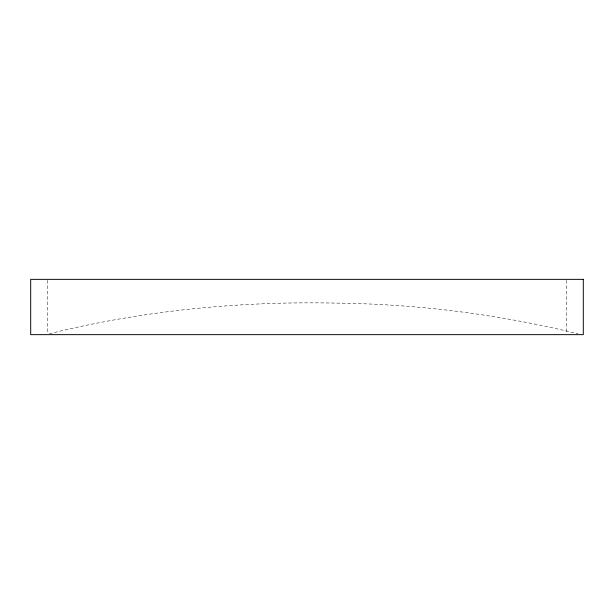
<?xml version="1.0" encoding="UTF-8"?>
<svg xmlns="http://www.w3.org/2000/svg" width="614" height="614" viewBox="0 0 614 614"><rect width="100%" height="100%" fill="white"/><g stroke="black" fill="none" stroke-linecap="round" stroke-linejoin="round"><path stroke-width="0.46" stroke-dasharray="3.07 2.3" d="M49.32 333.77C143.215 310.431 240.243 300.998 336.894 303.132C418.073 304.037 499.113 314.414 577.943 333.77M566.707 280.306L566.707 333.694M47.293 280.306L47.293 333.694"/><path stroke-width="0.92" d="M583.3 279.355L30.7 279.355L30.7 334.645L583.3 334.645L583.3 279.355"/></g></svg>
